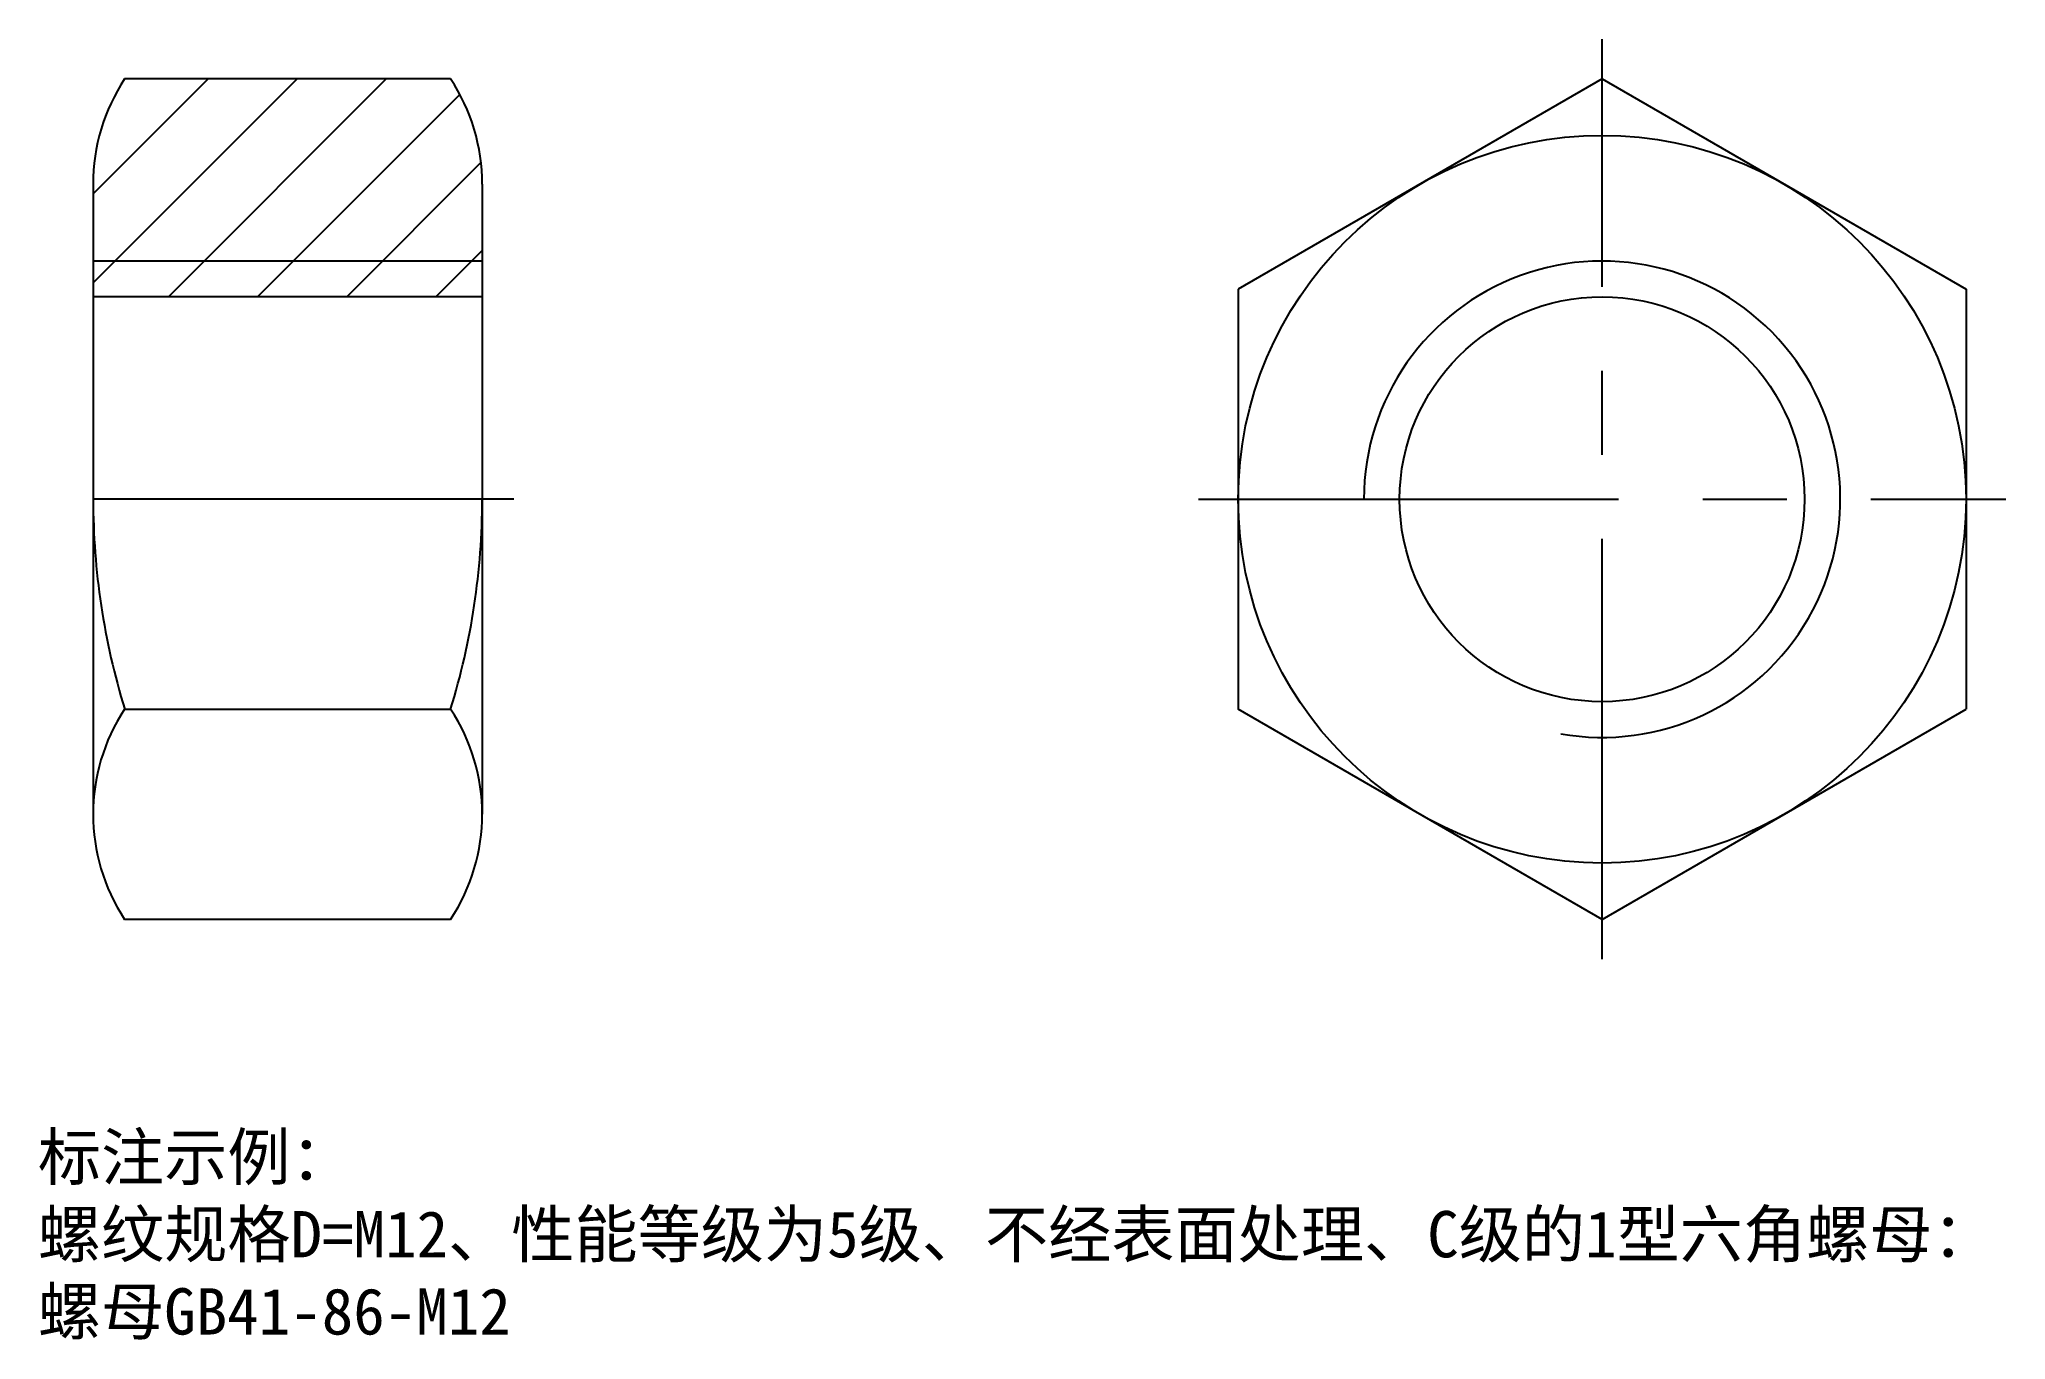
# Model space of a CAD drawing. Header units: millimetres. Extents: x -66 to 83, y -75 to 24.
import ezdxf

# ---------------------------------------------------------------- set-up
doc = ezdxf.new("R2010")
doc.units = ezdxf.units.MM
doc.linetypes.add('CENTER', pattern=[50.8, 31.75, -6.35, 6.35, -6.35])
for name, color, linetype in [('文字', 3, 'Continuous'), ('点画线', 1, 'CENTER'), ('粗实线', 7, 'Continuous'), ('细实线', 5, 'Continuous')]:
    doc.layers.add(name, color=color, linetype=linetype)

msp = doc.modelspace()

# ---------------------------------------------------------------- hatches: boundary and pattern name
at = {"layer": '细实线'}
h = msp.add_hatch(dxfattribs=at)
h.set_pattern_fill('ANSI31', color=256, scale=1.5, style=0)
h.paths.add_polyline_path([(-35, 20.76), (-59.63, 20.76, 0.147081), (-62.01, 12.82), (-62.01, 7), (-32.61, 7), (-32.61, 12.82, 0.147081)])
h.paths.add_polyline_path([(-32.61, 7), (-62.01, 7), (-62.01, 4.3), (-32.61, 4.3)])

# ---------------------------------------------------------------- linework, layer by layer
at = {"layer": '点画线'}
for p, q in [((52.02, -45.75), (52.02, 23.76)), ((-30.23, -11), (-65.01, -11)), ((21.52, -11), (82.52, -11))]:
    msp.add_line(p, q, dxfattribs=at)
at = {"layer": '粗实线'}
for p, q in [((-35, 20.76), (-59.63, 20.76)), ((52.02, 20.76), (24.52, 4.88)), ((52.02, 20.76), (79.52, 4.88)), ((-62.01, 12.82), (-62.01, -34.81)), ((-32.61, 12.82), (-32.61, -34.81)), ((24.52, 4.88), (24.52, -26.87)), ((79.52, 4.88), (79.52, -26.87)), ((-32.61, 4.3), (-62.01, 4.3)), ((-59.63, -26.87), (-35, -26.87)), ((52.02, -42.75), (24.52, -26.87)), ((52.02, -42.75), (79.52, -26.87)), ((-35, -42.75), (-59.63, -42.75))]:
    msp.add_line(p, q, dxfattribs=at)
for radius in [27.5, 15.3]:
    msp.add_circle((52.02, -11), radius, dxfattribs=at)
for centre, radius, start, end in [((-47.62, 12.82), 14.4, 146.5315, 180), ((-47.01, 12.82), 14.4, 0, 33.4685), ((-8.01, -11), 54, 180, 197.0988), ((-86.61, -11), 54, 342.9012, 0), ((-47.62, -34.81), 14.4, 146.5315, 213.4685), ((-47.01, -34.81), 14.4, 326.5315, 33.4685)]:
    msp.add_arc(centre, radius, start, end, dxfattribs=at)
at = {"layer": '细实线'}
msp.add_line((-32.61, 7), (-62.01, 7), dxfattribs=at)
msp.add_arc((52.02, -11), 18, 260, 180, dxfattribs=at)

# ---------------------------------------------------------------- texts
at = {"layer": '文字', "insert": (-66.19, -58.96), "char_height": 3.5, "width": 221.2142, "attachment_point": 1}
msp.add_mtext('{\\fSimSun|b0|i0|c134|p2;标注示例：\\P螺纹规格\\fSimSun|b0|i0|c0|p2;D=M12\\fSimSun|b0|i0|c134|p2;、性能等级为\\fSimSun|b0|i0|c0|p2;5\\fSimSun|b0|i0|c134|p2;级、不经表面处理、\\fSimSun|b0|i0|c0|p2;C\\fSimSun|b0|i0|c134|p2;级的\\fSimSun|b0|i0|c0|p2;1\\fSimSun|b0|i0|c134|p2;型六角螺母：\\P螺母\\fSimSun|b0|i0|c0|p2;GB41-86-M12}', dxfattribs=at)

doc.saveas('drawing.dxf')
